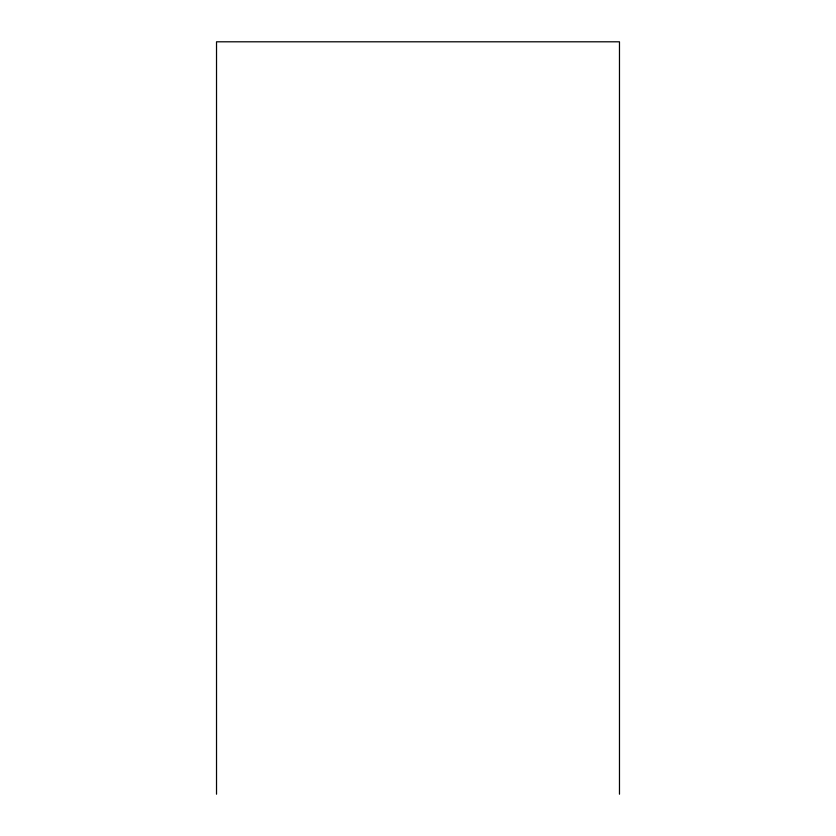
<?xml version="1.0" encoding="UTF-8"?>
<svg xmlns="http://www.w3.org/2000/svg" width="836" height="836" viewBox="0 0 836 836"><rect width="100%" height="100%" fill="white"/><g stroke="black" fill="none" stroke-linecap="round" stroke-linejoin="round"><path stroke-width="1.25" d="M619.476 794.2L619.476 41.8L216.524 41.8L216.524 794.2"/></g></svg>
